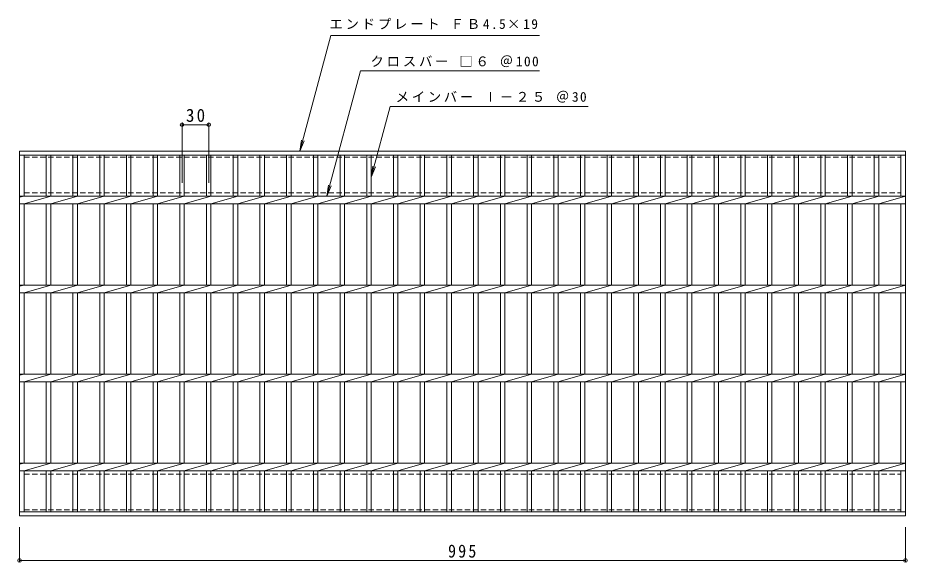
# Model space of a CAD drawing. Units: millimetres, scale not verified. Extents: x -833 to 794, y -684 to 632.
# Drawn here: x -833 to 166, y 20 to 632 of the extents above; entities that cross this region are included whole.
import ezdxf

# ---------------------------------------------------------------- set-up
doc = ezdxf.new("R2010")
doc.units = ezdxf.units.MM
doc.header["$LTSCALE"] = 5
doc.header["$PDMODE"] = 32
doc.header["$PDSIZE"] = 4
doc.linetypes.add('DASHED1', pattern=[1.8, 1.2, -0.6])
for name, color, linetype, lineweight in [('1-1_1-1ﾚｲﾔ', 2, 'Continuous', 9), ('1-2_1-2ﾚｲﾔ', 3, 'Continuous', 9), ('1-4_1-4ﾚｲﾔ', 7, 'Continuous', 9)]:
    doc.layers.add(name, color=color, linetype=linetype, lineweight=lineweight)
doc.styles.add('ＭＳ ゴシック', font='')
doc.styles.get('ＭＳ ゴシック').set_extended_font_data('MS Gothic')

msp = doc.modelspace()

# ---------------------------------------------------------------- linework, layer by layer
at = {"layer": '1-1_1-1ﾚｲﾔ', "linetype": 'DASHED1'}
for p, q in [((158.919, 474.752), (158.919, 434.752)), ((-826.081, 434.752), (158.919, 434.752)), ((-826.081, 118.752), (158.919, 118.752)), ((158.919, 78.752), (158.919, 118.752))]:
    msp.add_line(p, q, dxfattribs=at)
for points in [[(-826.081, 434.752), (-826.081, 474.752), (158.919, 474.752)], [(-826.081, 118.752), (-826.081, 78.752), (158.919, 78.752)]]:
    msp.add_lwpolyline(points, dxfattribs=at)
at = {"layer": '1-2_1-2ﾚｲﾔ'}
for p, q in [((-831.081, 481.752), (163.919, 481.752)), ((-831.081, 71.752), (-831.081, 481.752)), ((163.919, 481.752), (163.919, 71.752)), ((-831.081, 477.253), (163.919, 477.253)), ((-826.081, 430.992), (-826.081, 477.253)), ((-801.08, 477.253), (-801.08, 430.992)), ((-796.081, 477.253), (-796.081, 430.992)), ((-771.081, 477.253), (-771.081, 430.992)), ((-766.08, 477.253), (-766.08, 430.992)), ((-741.081, 477.253), (-741.081, 430.992)), ((-736.081, 477.253), (-736.081, 430.992)), ((-711.081, 477.253), (-711.081, 430.992)), ((-706.081, 477.253), (-706.081, 430.992)), ((-681.081, 477.253), (-681.081, 430.992)), ((-676.081, 477.253), (-676.081, 430.992)), ((-651.08, 477.253), (-651.08, 430.992)), ((-646.081, 477.253), (-646.081, 430.992)), ((-621.081, 477.253), (-621.081, 430.992)), ((-616.081, 477.253), (-616.081, 430.992)), ((-591.081, 477.253), (-591.081, 430.992)), ((-586.081, 477.253), (-586.081, 430.992)), ((-561.081, 477.253), (-561.081, 430.992)), ((-556.081, 477.253), (-556.081, 430.992)), ((-531.081, 477.253), (-531.081, 430.992)), ((-526.081, 477.253), (-526.081, 430.992)), ((-501.081, 477.253), (-501.081, 430.992)), ((-496.081, 477.253), (-496.081, 430.992)), ((-471.081, 477.253), (-471.081, 430.992)), ((-466.081, 477.253), (-466.081, 430.992)), ((-441.08, 477.253), (-441.08, 430.992)), ((-436.081, 477.253), (-436.081, 430.992)), ((-411.08, 477.253), (-411.08, 430.992)), ((-406.081, 477.253), (-406.081, 430.992)), ((-381.08, 477.253), (-381.08, 430.992)), ((-376.08, 477.253), (-376.08, 430.992)), ((-351.08, 477.253), (-351.08, 430.992)), ((-346.08, 477.253), (-346.08, 430.992)), ((-321.08, 477.253), (-321.08, 430.992)), ((-316.08, 477.253), (-316.08, 430.992)), ((-291.08, 477.253), (-291.08, 430.992)), ((-286.08, 477.253), (-286.08, 430.992)), ((-261.08, 477.253), (-261.08, 430.992)), ((-256.08, 477.253), (-256.08, 430.992)), ((-231.08, 477.253), (-231.08, 430.992)), ((-226.08, 477.253), (-226.08, 430.992)), ((-201.08, 477.253), (-201.08, 430.992)), ((-196.08, 477.253), (-196.08, 430.992)), ((-171.08, 477.253), (-171.08, 430.992)), ((-166.08, 477.253), (-166.08, 430.992)), ((-141.079, 477.253), (-141.079, 430.992)), ((-136.08, 477.253), (-136.08, 430.992)), ((-111.079, 477.253), (-111.079, 430.992)), ((-106.08, 477.253), (-106.08, 430.992)), ((-81.079, 477.253), (-81.079, 430.992)), ((-76.079, 477.253), (-76.079, 430.992)), ((-51.079, 477.253), (-51.079, 430.992)), ((-46.079, 477.253), (-46.079, 430.992)), ((-21.079, 477.253), (-21.079, 430.992)), ((-16.079, 477.253), (-16.079, 430.992)), ((8.921, 477.253), (8.921, 430.992)), ((13.921, 477.253), (13.921, 430.992)), ((38.921, 477.253), (38.921, 430.992)), ((43.921, 477.253), (43.921, 430.992)), ((68.921, 477.253), (68.921, 430.992)), ((73.921, 477.253), (73.921, 430.992)), ((98.921, 477.253), (98.921, 430.992)), ((103.921, 477.253), (103.921, 430.992)), ((128.921, 477.253), (128.921, 430.992)), ((133.921, 477.253), (133.921, 430.992)), ((158.919, 477.253), (158.919, 430.992)), ((-826.081, 430.992), (-831.081, 429.992)), ((-831.081, 430.992), (163.919, 430.992)), ((-796.081, 430.992), (-826.081, 422.513)), ((-766.08, 430.992), (-796.081, 422.513)), ((-736.081, 430.992), (-766.08, 422.513)), ((-706.081, 430.992), (-736.081, 422.513)), ((-676.081, 430.992), (-706.081, 422.513)), ((-646.081, 430.992), (-676.081, 422.513)), ((-616.081, 430.992), (-646.081, 422.513)), ((-586.081, 430.992), (-616.081, 422.513)), ((-556.081, 430.992), (-586.081, 422.513)), ((-526.081, 430.992), (-556.081, 422.513)), ((-496.081, 430.992), (-526.081, 422.513)), ((-466.081, 430.992), (-496.081, 422.513)), ((-436.081, 430.992), (-466.081, 422.513)), ((-406.08, 430.992), (-436.081, 422.513)), ((-376.08, 430.992), (-406.081, 422.513)), ((-346.08, 430.992), (-376.08, 422.513)), ((-316.08, 430.992), (-346.08, 422.513)), ((-286.08, 430.992), (-316.08, 422.513)), ((-256.08, 430.992), (-286.08, 422.513)), ((-226.079, 430.992), (-256.08, 422.513)), ((-196.079, 430.992), (-226.08, 422.513)), ((-166.079, 430.992), (-196.079, 422.513)), ((-136.079, 430.992), (-166.079, 422.513)), ((-106.079, 430.992), (-136.079, 422.513)), ((-76.079, 430.992), (-106.079, 422.513)), ((-46.079, 430.992), (-76.079, 422.513)), ((-16.079, 430.992), (-46.079, 422.513)), ((13.921, 430.992), (-16.079, 422.513)), ((43.921, 430.992), (13.921, 422.513)), ((73.922, 430.992), (43.921, 422.513)), ((103.922, 430.992), (73.921, 422.513)), ((133.922, 430.992), (103.922, 422.513)), ((163.922, 430.992), (133.922, 422.513)), ((-831.081, 422.513), (163.919, 422.513)), ((-826.081, 330.992), (-826.081, 422.513)), ((-801.08, 422.513), (-801.08, 330.992)), ((-796.081, 422.513), (-796.081, 330.992)), ((-771.081, 422.513), (-771.081, 330.992)), ((-766.08, 422.513), (-766.08, 330.992)), ((-741.081, 422.513), (-741.081, 330.992)), ((-736.081, 422.513), (-736.081, 330.992)), ((-711.081, 422.513), (-711.081, 330.992)), ((-706.081, 422.513), (-706.081, 330.992)), ((-681.081, 422.513), (-681.081, 330.992)), ((-676.081, 422.513), (-676.081, 330.992)), ((-651.08, 422.513), (-651.08, 330.992)), ((-646.081, 422.513), (-646.081, 330.992)), ((-621.081, 422.513), (-621.081, 330.992)), ((-616.081, 422.513), (-616.081, 330.992)), ((-591.081, 422.513), (-591.081, 330.992)), ((-586.081, 422.513), (-586.081, 330.992)), ((-561.081, 422.513), (-561.081, 330.992)), ((-556.081, 422.513), (-556.081, 330.992)), ((-531.081, 422.513), (-531.081, 330.992)), ((-526.081, 422.513), (-526.081, 330.992)), ((-501.081, 422.513), (-501.081, 330.992)), ((-496.081, 422.513), (-496.081, 330.992)), ((-471.081, 422.513), (-471.081, 330.992)), ((-466.081, 422.513), (-466.081, 330.992)), ((-441.08, 422.513), (-441.08, 330.992)), ((-436.081, 422.513), (-436.081, 330.992)), ((-411.08, 422.513), (-411.08, 330.992)), ((-406.081, 422.513), (-406.081, 330.992)), ((-381.08, 422.513), (-381.08, 330.992)), ((-376.08, 422.513), (-376.08, 330.992)), ((-351.08, 422.513), (-351.08, 330.992)), ((-346.08, 422.513), (-346.08, 330.992)), ((-321.08, 422.513), (-321.08, 330.992)), ((-316.08, 422.513), (-316.08, 330.992)), ((-291.08, 422.513), (-291.08, 330.992)), ((-286.08, 422.513), (-286.08, 330.992)), ((-261.08, 422.513), (-261.08, 330.992)), ((-256.08, 422.513), (-256.08, 330.992)), ((-231.08, 422.513), (-231.08, 330.992)), ((-226.08, 422.513), (-226.08, 330.992)), ((-201.08, 422.513), (-201.08, 330.992)), ((-196.08, 422.513), (-196.08, 330.992)), ((-171.08, 422.513), (-171.08, 330.992)), ((-166.08, 422.513), (-166.08, 330.992)), ((-141.079, 422.513), (-141.079, 330.992)), ((-136.08, 422.513), (-136.08, 330.992)), ((-111.079, 422.513), (-111.079, 330.992)), ((-106.08, 422.513), (-106.08, 330.992)), ((-81.079, 422.513), (-81.079, 330.992)), ((-76.079, 422.513), (-76.079, 330.992)), ((-51.079, 422.513), (-51.079, 330.992)), ((-46.079, 422.513), (-46.079, 330.992)), ((-21.079, 422.513), (-21.079, 330.992)), ((-16.079, 422.513), (-16.079, 330.992)), ((8.921, 422.513), (8.921, 330.992)), ((13.921, 422.513), (13.921, 330.992)), ((38.921, 422.513), (38.921, 330.992)), ((43.921, 422.513), (43.921, 330.992)), ((68.921, 422.513), (68.921, 330.992)), ((73.921, 422.513), (73.921, 330.992)), ((98.921, 422.513), (98.921, 330.992)), ((103.921, 422.513), (103.921, 330.992)), ((128.921, 422.513), (128.921, 330.992)), ((133.921, 422.513), (133.921, 330.992)), ((158.919, 422.513), (158.919, 330.992)), ((-826.081, 330.992), (-831.081, 329.992)), ((-831.081, 330.992), (163.919, 330.992)), ((-796.081, 330.992), (-826.081, 322.513)), ((-766.08, 330.992), (-796.081, 322.513)), ((-736.081, 330.992), (-766.08, 322.513)), ((-706.081, 330.992), (-736.081, 322.513)), ((-676.081, 330.992), (-706.081, 322.513)), ((-646.081, 330.992), (-676.081, 322.513)), ((-616.081, 330.992), (-646.081, 322.513)), ((-586.081, 330.992), (-616.081, 322.513)), ((-556.081, 330.992), (-586.081, 322.513)), ((-526.081, 330.992), (-556.081, 322.513)), ((-496.081, 330.992), (-526.081, 322.513)), ((-346.08, 330.992), (-376.08, 322.513)), ((-316.08, 330.992), (-346.08, 322.513)), ((-286.08, 330.992), (-316.08, 322.513)), ((-256.08, 330.992), (-286.08, 322.513)), ((-226.079, 330.992), (-256.08, 322.513)), ((-196.079, 330.992), (-226.08, 322.513)), ((-166.079, 330.992), (-196.079, 322.513)), ((-136.079, 330.992), (-166.079, 322.513)), ((-106.079, 330.992), (-136.079, 322.513)), ((-76.079, 330.992), (-106.079, 322.513)), ((-46.079, 330.992), (-76.079, 322.513)), ((-16.079, 330.992), (-46.079, 322.513)), ((13.921, 330.992), (-16.079, 322.513)), ((43.921, 330.992), (13.921, 322.513)), ((73.922, 330.992), (43.921, 322.513)), ((103.922, 330.992), (73.921, 322.513)), ((133.922, 330.992), (103.922, 322.513)), ((163.922, 330.992), (133.922, 322.513)), ((-831.081, 322.513), (163.919, 322.513)), ((-826.081, 230.993), (-826.081, 322.513)), ((-801.08, 322.513), (-801.08, 230.993)), ((-796.081, 322.513), (-796.081, 230.993)), ((-771.081, 322.513), (-771.081, 230.993)), ((-766.08, 322.513), (-766.08, 230.993)), ((-741.081, 322.513), (-741.081, 230.993)), ((-736.081, 322.513), (-736.081, 230.993)), ((-711.081, 322.513), (-711.081, 230.993)), ((-706.081, 322.513), (-706.081, 230.993)), ((-681.081, 322.513), (-681.081, 230.993)), ((-676.081, 322.513), (-676.081, 230.993)), ((-651.08, 322.513), (-651.08, 230.993)), ((-646.081, 322.513), (-646.081, 230.993)), ((-621.081, 322.513), (-621.081, 230.993)), ((-616.081, 322.513), (-616.081, 230.993)), ((-591.081, 322.513), (-591.081, 230.993)), ((-586.081, 322.513), (-586.081, 230.993)), ((-561.081, 322.513), (-561.081, 230.993)), ((-556.081, 322.513), (-556.081, 230.993)), ((-531.081, 322.513), (-531.081, 230.993)), ((-526.081, 322.513), (-526.081, 230.993)), ((-501.081, 322.513), (-501.081, 230.993)), ((-471.081, 322.513), (-471.081, 230.993)), ((-441.08, 322.513), (-441.08, 230.993)), ((-411.08, 322.513), (-411.08, 230.993)), ((-381.08, 322.513), (-381.08, 230.993)), ((-376.08, 322.513), (-376.08, 230.993)), ((-351.08, 322.513), (-351.08, 230.993)), ((-346.08, 322.513), (-346.08, 230.993)), ((-321.08, 322.513), (-321.08, 230.993)), ((-316.08, 322.513), (-316.08, 230.993)), ((-291.08, 322.513), (-291.08, 230.993)), ((-286.08, 322.513), (-286.08, 230.993)), ((-261.08, 322.513), (-261.08, 230.993)), ((-256.08, 322.513), (-256.08, 230.993)), ((-231.08, 322.513), (-231.08, 230.993)), ((-226.08, 322.513), (-226.08, 230.993)), ((-201.08, 322.513), (-201.08, 230.993)), ((-196.08, 322.513), (-196.08, 230.993)), ((-171.08, 322.513), (-171.08, 230.993)), ((-166.08, 322.513), (-166.08, 230.993)), ((-141.079, 322.513), (-141.079, 230.993)), ((-136.08, 322.513), (-136.08, 230.993)), ((-111.079, 322.513), (-111.079, 230.993)), ((-106.08, 322.513), (-106.08, 230.993)), ((-81.079, 322.513), (-81.079, 230.993)), ((-76.079, 322.513), (-76.079, 230.993)), ((-51.079, 322.513), (-51.079, 230.993)), ((-46.079, 322.513), (-46.079, 230.993)), ((-21.079, 322.513), (-21.079, 230.993)), ((-16.079, 322.513), (-16.079, 230.993)), ((8.921, 322.513), (8.921, 230.993)), ((13.921, 322.513), (13.921, 230.993)), ((38.921, 322.513), (38.921, 230.993)), ((43.921, 322.513), (43.921, 230.993)), ((68.921, 322.513), (68.921, 230.993)), ((73.921, 322.513), (73.921, 230.993)), ((98.921, 322.513), (98.921, 230.993)), ((103.921, 322.513), (103.921, 230.993)), ((128.921, 322.513), (128.921, 230.993)), ((133.921, 322.513), (133.921, 230.993)), ((158.919, 322.513), (158.919, 230.993)), ((-826.081, 230.992), (-831.081, 229.992)), ((-831.081, 230.992), (163.919, 230.992)), ((-796.081, 230.992), (-826.081, 222.513)), ((-766.08, 230.992), (-796.081, 222.513)), ((-736.081, 230.992), (-766.08, 222.513)), ((-706.081, 230.992), (-736.081, 222.513)), ((-676.081, 230.992), (-706.081, 222.513)), ((-646.081, 230.992), (-676.081, 222.513)), ((-616.081, 230.992), (-646.081, 222.513)), ((-586.081, 230.992), (-616.081, 222.513)), ((-556.081, 230.992), (-586.081, 222.513)), ((-526.081, 230.992), (-556.081, 222.513)), ((-496.081, 230.992), (-526.081, 222.513)), ((-466.081, 230.992), (-496.081, 222.513)), ((-436.081, 230.992), (-466.081, 222.513)), ((-406.08, 230.992), (-436.081, 222.513)), ((-376.08, 230.992), (-406.081, 222.513)), ((-346.08, 230.992), (-376.08, 222.513)), ((-316.08, 230.992), (-346.08, 222.513)), ((-286.08, 230.992), (-316.08, 222.513)), ((-256.08, 230.992), (-286.08, 222.513)), ((-226.079, 230.992), (-256.08, 222.513)), ((-196.079, 230.992), (-226.08, 222.513)), ((-166.079, 230.992), (-196.079, 222.513)), ((-136.079, 230.992), (-166.079, 222.513)), ((-106.079, 230.992), (-136.079, 222.513)), ((-76.079, 230.992), (-106.079, 222.513)), ((-46.079, 230.992), (-76.079, 222.513)), ((-16.079, 230.992), (-46.079, 222.513)), ((13.921, 230.992), (-16.079, 222.513)), ((43.921, 230.992), (13.921, 222.513)), ((73.922, 230.992), (43.921, 222.513)), ((103.922, 230.992), (73.921, 222.513)), ((133.922, 230.992), (103.922, 222.513)), ((163.922, 230.992), (133.922, 222.513)), ((-831.081, 222.513), (163.919, 222.513)), ((-826.081, 130.992), (-826.081, 222.513)), ((-801.08, 222.513), (-801.08, 130.992)), ((-796.081, 222.513), (-796.081, 130.992)), ((-771.081, 222.513), (-771.081, 130.992)), ((-766.08, 222.513), (-766.08, 130.992)), ((-741.081, 222.513), (-741.081, 130.992)), ((-736.081, 222.513), (-736.081, 130.992)), ((-711.081, 222.513), (-711.081, 130.992)), ((-706.081, 222.513), (-706.081, 130.992)), ((-681.081, 222.513), (-681.081, 130.992)), ((-676.081, 222.513), (-676.081, 130.992)), ((-651.08, 222.513), (-651.08, 130.992)), ((-646.081, 222.513), (-646.081, 130.992)), ((-621.081, 222.513), (-621.081, 130.992)), ((-616.081, 222.513), (-616.081, 130.992)), ((-591.081, 222.513), (-591.081, 130.992)), ((-586.081, 222.513), (-586.081, 130.992)), ((-561.081, 222.513), (-561.081, 130.992)), ((-556.081, 222.513), (-556.081, 130.992)), ((-531.081, 222.513), (-531.081, 130.992)), ((-526.081, 222.513), (-526.081, 130.992)), ((-501.081, 222.513), (-501.081, 130.992)), ((-496.081, 222.513), (-496.081, 130.992)), ((-471.081, 222.513), (-471.081, 130.992)), ((-466.081, 222.513), (-466.081, 130.992)), ((-441.08, 222.513), (-441.08, 130.992)), ((-436.081, 222.513), (-436.081, 130.992)), ((-411.08, 222.513), (-411.08, 130.992)), ((-406.081, 222.513), (-406.081, 130.992)), ((-381.08, 222.513), (-381.08, 130.992)), ((-376.08, 222.513), (-376.08, 130.992)), ((-351.08, 222.513), (-351.08, 130.992)), ((-346.08, 222.513), (-346.08, 130.992)), ((-321.08, 222.513), (-321.08, 130.992)), ((-316.08, 222.513), (-316.08, 130.992)), ((-291.08, 222.513), (-291.08, 130.992)), ((-286.08, 222.513), (-286.08, 130.992)), ((-261.08, 222.513), (-261.08, 130.992)), ((-256.08, 222.513), (-256.08, 130.992)), ((-231.08, 222.513), (-231.08, 130.992)), ((-226.08, 222.513), (-226.08, 130.992)), ((-201.08, 222.513), (-201.08, 130.992)), ((-196.08, 222.513), (-196.08, 130.992)), ((-171.08, 222.513), (-171.08, 130.992)), ((-166.08, 222.513), (-166.08, 130.992)), ((-141.079, 222.513), (-141.079, 130.992)), ((-136.08, 222.513), (-136.08, 130.992)), ((-111.079, 222.513), (-111.079, 130.992)), ((-106.08, 222.513), (-106.08, 130.992)), ((-81.079, 222.513), (-81.079, 130.992)), ((-76.079, 222.513), (-76.079, 130.992)), ((-51.079, 222.513), (-51.079, 130.992)), ((-46.079, 222.513), (-46.079, 130.992)), ((-21.079, 222.513), (-21.079, 130.992)), ((-16.079, 222.513), (-16.079, 130.992)), ((8.921, 222.513), (8.921, 130.992)), ((13.921, 222.513), (13.921, 130.992)), ((38.921, 222.513), (38.921, 130.992)), ((43.921, 222.513), (43.921, 130.992)), ((68.921, 222.513), (68.921, 130.992)), ((73.921, 222.513), (73.921, 130.992)), ((98.921, 222.513), (98.921, 130.992)), ((103.921, 222.513), (103.921, 130.992)), ((128.921, 222.513), (128.921, 130.992)), ((133.921, 222.513), (133.921, 130.992)), ((158.919, 222.513), (158.919, 130.992)), ((-826.081, 130.992), (-831.081, 129.992)), ((-831.081, 130.992), (163.919, 130.992)), ((-796.081, 130.992), (-826.081, 122.513)), ((-766.08, 130.992), (-796.081, 122.513)), ((-736.081, 130.992), (-766.08, 122.513)), ((-706.081, 130.992), (-736.081, 122.513)), ((-676.081, 130.992), (-706.081, 122.513)), ((-646.081, 130.992), (-676.081, 122.513)), ((-616.081, 130.992), (-646.081, 122.513)), ((-586.081, 130.992), (-616.081, 122.513)), ((-556.081, 130.992), (-586.081, 122.513)), ((-526.081, 130.992), (-556.081, 122.513)), ((-496.081, 130.992), (-526.081, 122.513)), ((-466.081, 130.992), (-496.081, 122.513)), ((-436.081, 130.992), (-466.081, 122.513)), ((-406.08, 130.992), (-436.081, 122.513)), ((-376.08, 130.992), (-406.081, 122.513)), ((-346.08, 130.992), (-376.08, 122.513)), ((-316.08, 130.992), (-346.08, 122.513)), ((-286.08, 130.992), (-316.08, 122.513)), ((-256.08, 130.992), (-286.08, 122.513)), ((-226.079, 130.992), (-256.08, 122.513)), ((-196.079, 130.992), (-226.08, 122.513)), ((-166.079, 130.992), (-196.079, 122.513)), ((-136.079, 130.992), (-166.079, 122.513)), ((-106.079, 130.992), (-136.079, 122.513)), ((-76.079, 130.992), (-106.079, 122.513)), ((-46.079, 130.992), (-76.079, 122.513)), ((-16.079, 130.992), (-46.079, 122.513)), ((13.921, 130.992), (-16.079, 122.513)), ((43.921, 130.992), (13.921, 122.513)), ((73.922, 130.992), (43.921, 122.513)), ((103.922, 130.992), (73.921, 122.513)), ((133.922, 130.992), (103.922, 122.513)), ((163.922, 130.992), (133.922, 122.513)), ((-831.081, 122.513), (163.919, 122.513)), ((-826.081, 76.252), (-826.081, 122.513)), ((-801.08, 122.513), (-801.08, 76.252)), ((-796.081, 122.513), (-796.081, 76.252)), ((-771.081, 122.513), (-771.081, 76.252)), ((-766.08, 122.513), (-766.08, 76.252)), ((-741.081, 122.513), (-741.081, 76.252)), ((-736.081, 122.513), (-736.081, 76.252)), ((-711.081, 122.513), (-711.081, 76.252)), ((-706.081, 122.513), (-706.081, 76.252)), ((-681.081, 122.513), (-681.081, 76.252)), ((-676.081, 122.513), (-676.081, 76.252)), ((-651.08, 122.513), (-651.08, 76.252)), ((-646.081, 122.513), (-646.081, 76.252)), ((-621.081, 122.513), (-621.081, 76.252)), ((-616.081, 122.513), (-616.081, 76.252)), ((-591.081, 122.513), (-591.081, 76.252)), ((-586.081, 122.513), (-586.081, 76.252)), ((-561.081, 122.513), (-561.081, 76.252)), ((-556.081, 122.513), (-556.081, 76.252)), ((-531.081, 122.513), (-531.081, 76.252)), ((-526.081, 122.513), (-526.081, 76.252)), ((-501.081, 122.513), (-501.081, 76.252)), ((-496.081, 122.513), (-496.081, 76.252)), ((-471.081, 122.513), (-471.081, 76.252)), ((-466.081, 122.513), (-466.081, 76.252)), ((-441.08, 122.513), (-441.08, 76.252)), ((-436.081, 122.513), (-436.081, 76.252)), ((-411.08, 122.513), (-411.08, 76.252)), ((-406.081, 122.513), (-406.081, 76.252)), ((-381.08, 122.513), (-381.08, 76.252)), ((-376.08, 122.513), (-376.08, 76.252)), ((-351.08, 122.513), (-351.08, 76.252)), ((-346.08, 122.513), (-346.08, 76.252)), ((-321.08, 122.513), (-321.08, 76.252)), ((-316.08, 122.513), (-316.08, 76.252)), ((-291.08, 122.513), (-291.08, 76.252)), ((-286.08, 122.513), (-286.08, 76.252)), ((-261.08, 122.513), (-261.08, 76.252)), ((-256.08, 122.513), (-256.08, 76.252)), ((-231.08, 122.513), (-231.08, 76.252)), ((-226.08, 122.513), (-226.08, 76.252)), ((-201.08, 122.513), (-201.08, 76.252)), ((-196.08, 122.513), (-196.08, 76.252)), ((-171.08, 122.513), (-171.08, 76.252)), ((-166.08, 122.513), (-166.08, 76.252)), ((-141.079, 122.513), (-141.079, 76.252)), ((-136.08, 122.513), (-136.08, 76.252)), ((-111.079, 122.513), (-111.079, 76.252)), ((-106.08, 122.513), (-106.08, 76.252)), ((-81.079, 122.513), (-81.079, 76.252)), ((-76.079, 122.513), (-76.079, 76.252)), ((-51.079, 122.513), (-51.079, 76.252)), ((-46.079, 122.513), (-46.079, 76.252)), ((-21.079, 122.513), (-21.079, 76.252)), ((-16.079, 122.513), (-16.079, 76.252)), ((8.921, 122.513), (8.921, 76.252)), ((13.921, 122.513), (13.921, 76.252)), ((38.921, 122.513), (38.921, 76.252)), ((43.921, 122.513), (43.921, 76.252)), ((68.921, 122.513), (68.921, 76.252)), ((73.921, 122.513), (73.921, 76.252)), ((98.921, 122.513), (98.921, 76.252)), ((103.921, 122.513), (103.921, 76.252)), ((128.921, 122.513), (128.921, 76.252)), ((133.921, 122.513), (133.921, 76.252)), ((158.919, 122.513), (158.919, 76.252)), ((163.919, 76.252), (-831.081, 76.252)), ((163.919, 71.752), (-831.081, 71.752))]:
    msp.add_line(p, q, dxfattribs=at)
for points in [[(-466.081, 330.992), (-496.081, 322.513), (-496.081, 230.993)], [(-436.081, 330.992), (-466.081, 322.513), (-466.081, 230.993)], [(-406.08, 330.992), (-436.081, 322.513), (-436.081, 230.993)], [(-376.08, 330.992), (-406.081, 322.513), (-406.081, 230.993)]]:
    msp.add_lwpolyline(points, dxfattribs=at)
at = {"layer": '1-4_1-4ﾚｲﾔ'}
for p, q in [((-436.081, 452.331), (-414.8, 531.752)), ((-414.8, 531.752), (-192.587, 531.752)), ((-648.581, 446.247), (-648.581, 512.877)), ((-648.581, 511.377), (-618.581, 511.377)), ((-618.581, 446.247), (-618.581, 512.877)), ((-516.188, 481.752), (-514.556, 494.145)), ((-516.188, 481.752), (-511.404, 493.301)), ((-436.081, 452.331), (-434.449, 464.724)), ((-436.081, 452.331), (-431.297, 463.88)), ((-485.78, 430.992), (-484.148, 443.385)), ((-485.78, 430.992), (-480.996, 442.541)), ((-831.081, 59.252), (-831.081, 20.252)), ((163.919, 59.252), (163.919, 20.252)), ((-831.081, 21.752), (163.919, 21.752))]:
    msp.add_line(p, q, dxfattribs=at)
for points in [[(-516.188, 481.752), (-481.354, 611.752), (-247.121, 611.752)], [(-485.78, 430.992), (-448.063, 571.752), (-247.121, 571.752)]]:
    msp.add_lwpolyline(points, dxfattribs=at)
for p in [(-648.581, 511.377), (-618.581, 511.377), (-831.081, 21.752), (163.919, 21.752)]:
    msp.add_point(p, dxfattribs=at)

# ---------------------------------------------------------------- texts
at = {"layer": '1-4_1-4ﾚｲﾔ', "char_height": 11, "attachment_point": 7, "style": 'ＭＳ ゴシック'}
for s, insert in [('\\T1.21;エンドプレート\\~ＦＢ4.5×19', (-483.086, 618.43)), ('\\T1.21;クロスバー\\~□６\\~＠100', (-436.941, 576.027)), ('\\T1.2;メインバー\\~Ⅰ－２５\\~＠30', (-408.626, 536.173))]:
    msp.add_mtext(s, dxfattribs=dict(at, insert=insert))
at = {"layer": '1-4_1-4ﾚｲﾔ', "color": 2, "char_height": 14.66, "attachment_point": 7, "style": 'ＭＳ ゴシック'}
for s, insert in [('\\T1.27;\\W0.95;30', (-644.206, 514.377)), ('\\T1.27;\\W0.9;995', (-349.831, 24.752))]:
    msp.add_mtext(s, dxfattribs=dict(at, insert=insert))

doc.saveas('drawing.dxf')
